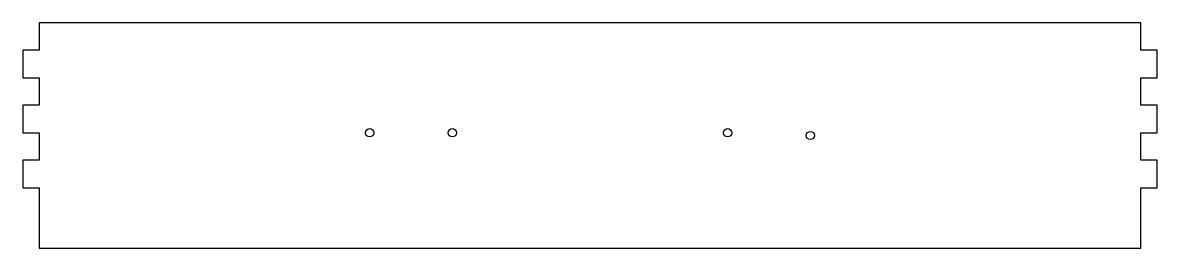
# Model space of a CAD drawing. Header units: millimetres. Extents: x -6 to 406, y 0 to 82.
import ezdxf

# ---------------------------------------------------------------- set-up
doc = ezdxf.new("R2010")
doc.units = ezdxf.units.MM

msp = doc.modelspace()

# ---------------------------------------------------------------- linework, layer by layer
msp.add_lwpolyline([(406, 42), (406, 52), (400, 52), (400, 62), (406, 62), (406, 72), (400, 72), (400, 82), (0, 82), (0, 72), (-6, 72), (-6, 62), (0, 62), (0, 52), (-6, 52), (-6, 42), (0, 42), (0, 32), (-6, 32), (-6, 22), (0, 22), (0, 0), (400, 0), (400, 22), (406, 22), (406, 32), (400, 32), (400, 42)], close=True)
for centre in [(120, 42), (150, 42), (250, 42), (280, 41)]:
    msp.add_circle(centre, 1.5)

doc.saveas('drawing.dxf')
